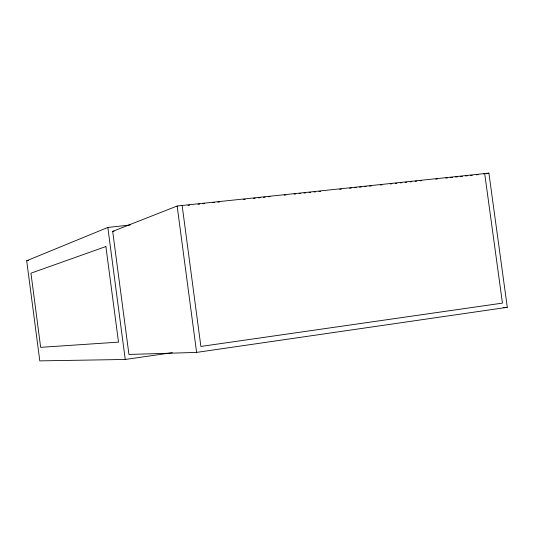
<?xml version="1.0" encoding="UTF-8"?>
<svg xmlns="http://www.w3.org/2000/svg" width="534" height="534" viewBox="0 0 534 534"><rect width="100%" height="100%" fill="white"/><g stroke="black" fill="none" stroke-linecap="round" stroke-linejoin="round"><path stroke-width="0.8" d="M172.302 352.68L125.25 359.469L39.796 360.877L26.7 260.746L107.828 227.444L130.183 225.001M112.687 231.362L177.148 206.017L488.897 173.123L507.3 307.317L196.605 352.4L128.934 354.449L112.687 231.362L114.109 231.209M483.45 173.897L484.685 173.57L502.447 303.118L200.884 346.446L182.141 205.497M486.481 173.77L488.897 173.123M26.7 260.746L28.355 260.559M188.055 205.31L189.71 205.129M197.994 204.255L199.656 204.081M202.967 203.734L204.622 203.554M212.912 202.68L214.568 202.506M217.885 202.159L219.541 201.979M243.571 199.442L245.226 199.269M253.517 198.394L255.172 198.214M258.483 197.867L260.145 197.693M263.456 197.34L265.118 197.166M268.428 196.819L270.084 196.639M284.175 195.15L285.83 194.977M294.114 194.102L295.776 193.929M299.087 193.575L300.742 193.401M304.06 193.054L305.715 192.874M309.032 192.527L310.688 192.353M314.005 192L315.661 191.826M318.978 191.479L320.634 191.299M339.691 189.29L341.346 189.116M349.636 188.235L351.292 188.061M354.609 187.714L356.265 187.534M359.576 187.187L361.238 187.013M364.548 186.66L366.204 186.486M369.521 186.139L371.177 185.959M380.295 184.998L381.95 184.824M390.234 183.95L391.896 183.776M395.207 183.422L396.869 183.249M400.18 182.895L401.835 182.721M405.152 182.374L406.808 182.201M410.125 181.847L411.781 181.673M415.098 181.32L416.754 181.146M420.064 180.799L421.726 180.619M435.811 179.137L437.466 178.957M445.756 178.082L447.412 177.909M450.729 177.555L452.385 177.381M455.696 177.034L457.358 176.861M460.668 176.507L462.331 176.333M465.641 175.98L467.297 175.806M470.614 175.459L472.27 175.286M476.415 174.845L478.07 174.671M503.141 307.644L507.3 307.317M177.148 206.017L196.605 352.4M107.828 227.444L125.25 359.469M105.892 246.534L30.945 273.194L40.651 347.334L118.501 342.134L105.892 246.534"/></g></svg>
